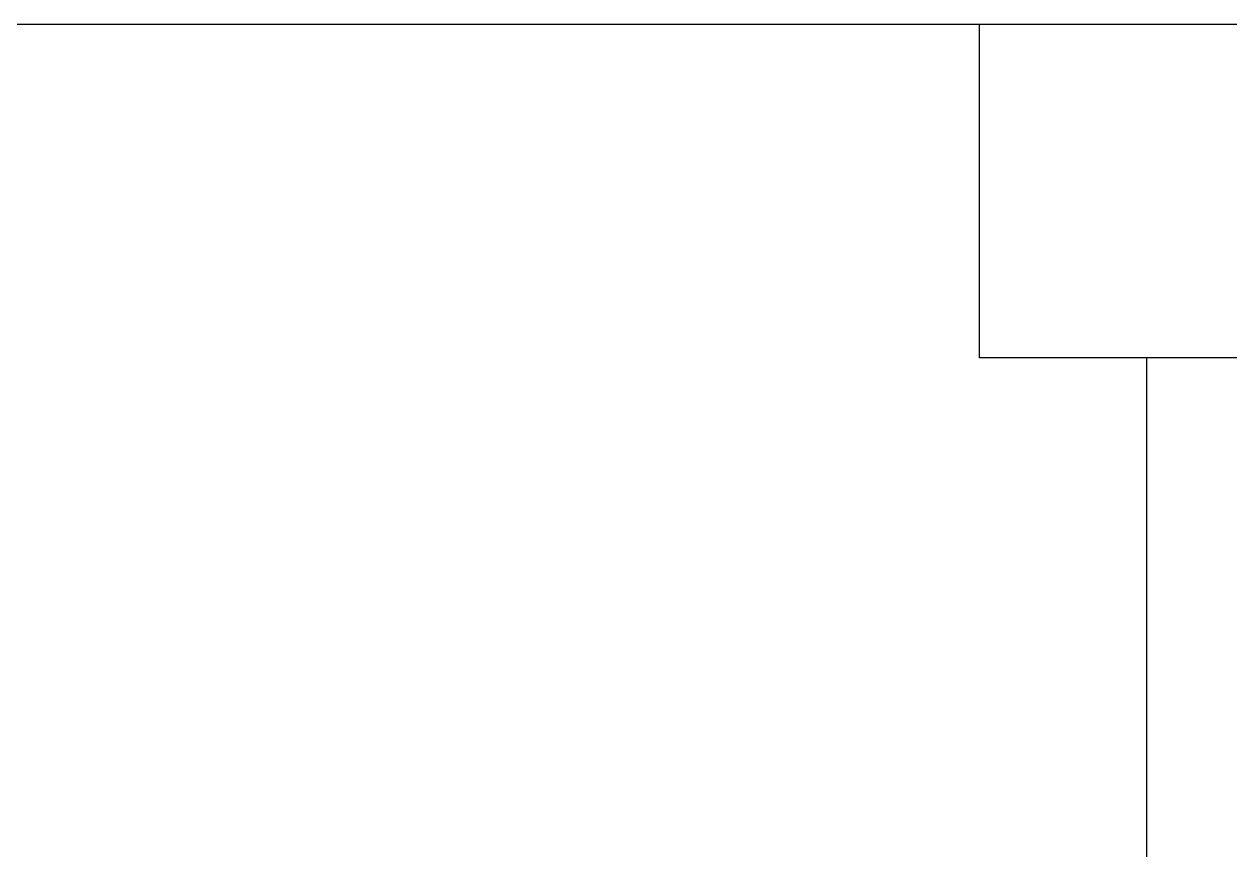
# Model space of a CAD drawing. Header units: metres. Extents: x 6.9 to 88.2, y -7.2 to 15.9.
# Drawn here: x 32.593 to 33.315, y 11.514 to 12.009 of the extents above; entities that cross this region are included whole.
import ezdxf

# ---------------------------------------------------------------- set-up
doc = ezdxf.new("R2010")
doc.units = ezdxf.units.M
doc.layers.get('0').update_dxf_attribs({"lineweight": 9})
doc.layers.add('walls', color=6, linetype='Continuous')

# ---------------------------------------------------------------- blocks, each defined once
blk = doc.blocks.new('secondfloor')
at = {"layer": 'walls'}
for p, q in [((31.2655, 12.00907), (33.1655, 12.00907)), ((33.1655, 11.80907), (33.1655, 12.00907)), ((33.1655, 12.00907), (33.3655, 12.00907)), ((33.2655, 11.80907), (33.1655, 11.80907)), ((33.3655, 11.80907), (33.2655, 11.80907)), ((33.2655, 11.80907), (33.2655, 11.49177))]:
    blk.add_line(p, q, dxfattribs=at)

msp = doc.modelspace()

# ---------------------------------------------------------------- block references
msp.add_blockref('secondfloor', (0, 0))

doc.saveas('drawing.dxf')
